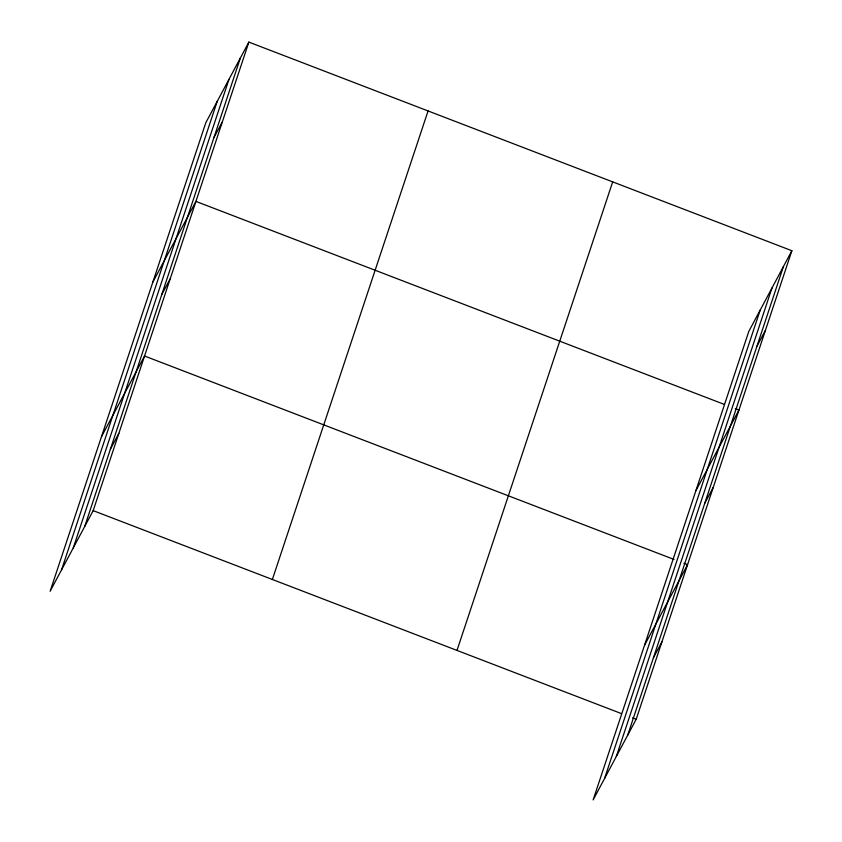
<?xml version="1.0" encoding="UTF-8"?>
<svg xmlns="http://www.w3.org/2000/svg" width="842" height="842" viewBox="0 0 842 842"><rect width="100%" height="100%" fill="white"/><g stroke="black" fill="none" stroke-linecap="round" stroke-linejoin="round"><path stroke-width="1.26" d="M61.529 569.908L217.215 101.366M73.286 547.889L228.971 79.359M84.695 526.524L240.38 57.982M248.864 42.1L205.806 122.732L50.12 591.273L93.178 510.631L248.864 42.1L791.88 250.727L636.194 719.268L593.136 799.9L748.822 331.369L791.88 250.727M272.376 579.485L428.062 110.944M456.995 650.413L612.681 181.883M604.545 778.534L760.231 309.993M616.302 756.516L771.988 287.985M627.711 735.15L783.397 266.619M213.91 137.635L222.393 121.753M152.876 282.038L195.933 201.406L724.215 404.37M161.759 294.595L170.242 278.713M101.503 436.651L144.55 356.019L674.063 559.456M110.386 449.218L118.869 433.325M756.926 346.272L765.41 330.38M695.892 490.665L738.939 410.033L735.266 408.612M704.775 503.232L713.258 487.339M644.509 645.288L687.567 564.645L683.883 563.235M653.392 657.844L661.875 641.951M93.178 510.631L621.459 713.606M632.51 717.847L636.194 719.268"/></g></svg>
